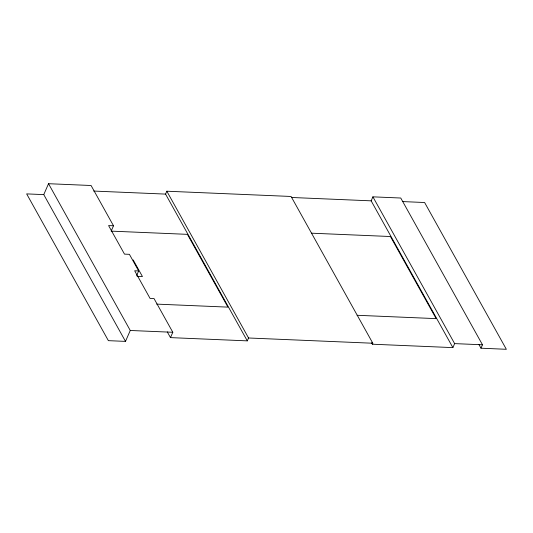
<?xml version="1.0" encoding="UTF-8"?>
<svg xmlns="http://www.w3.org/2000/svg" width="533" height="533" viewBox="0 0 533 533"><rect width="100%" height="100%" fill="white"/><g stroke="black" fill="none" stroke-linecap="round" stroke-linejoin="round"><path stroke-width="0.8" d="M43.766 194.612L26.65 193.892L108.379 340.66L125.495 341.387L43.766 194.612L48.53 183.705L91.076 185.504L113.509 225.785L111.17 231.129L187.403 234.347L227.931 307.128L156.669 304.116M167.275 331.879L170.473 337.616L247.292 340.867L165.563 194.099L166.822 191.214L291.085 196.47L372.814 343.239L372.394 344.211L452.883 347.616L454.629 343.612L372.907 196.844L400.756 198.023L482.485 344.791L480.993 348.202L506.35 349.295L424.621 202.52L402.542 201.574M136.655 275.528L138.653 270.944L129.406 254.334L124.502 254.128L108.585 225.579L113.509 225.785M125.495 341.387L130.259 330.48L48.53 183.705M170.473 337.616L172.805 332.279L154.03 298.56L150.053 298.393L134.669 270.777L138.653 270.944M247.292 340.867L248.551 337.989L166.822 191.214M452.883 347.616L371.155 200.841L372.907 196.844M291.491 197.476L371.155 200.841M93.701 191.061L165.563 194.099M311.372 233.181L390.449 236.525L436.167 318.627L357.083 315.283M137.088 276.321L142.438 276.547L133.183 259.937M454.629 343.612L482.485 344.791M130.259 330.48L172.805 332.279M248.551 337.989L372.814 343.239M478.974 344.571L480.993 348.202M371.581 342.759L372.394 344.211"/></g></svg>
